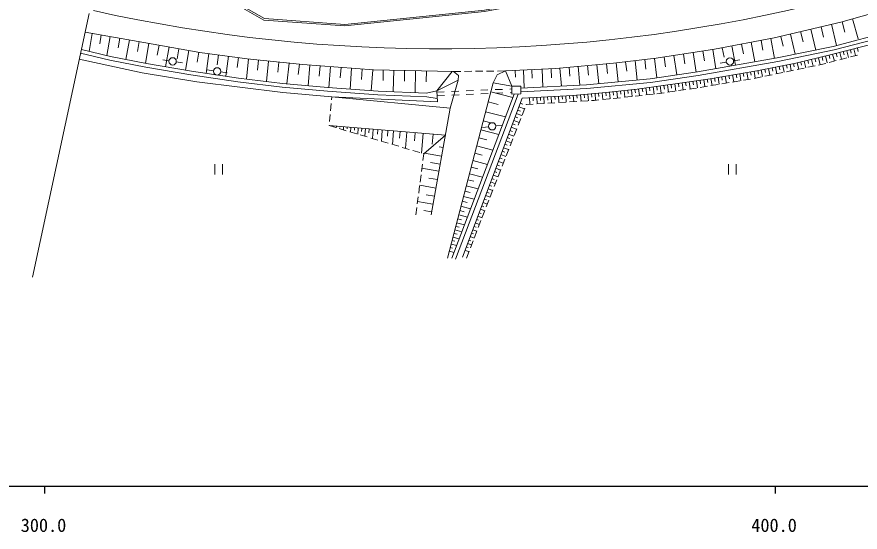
# Model space of a CAD drawing. Units: millimetres, scale not verified. Extents: x 40000 to 680000, y 20000 to 380000.
# Drawn here: x 364198 to 479624, y 198715 to 269263 of the extents above; entities that cross this region are included whole.
import ezdxf
from ezdxf.enums import TextEntityAlignment as Align

# ---------------------------------------------------------------- set-up
doc = ezdxf.new("R2010")
doc.units = ezdxf.units.MM
doc.header["$LTSCALE"] = 1000
for name, color, linetype, lineweight in [('M-BGD', 7, 'Continuous', 13), ('M-BMK', 7, 'Continuous', 13), ('M-TTL', 2, 'Continuous', 140), ('M-TTL-BAND', 7, 'Continuous', 25)]:
    doc.layers.add(name, color=color, linetype=linetype, lineweight=lineweight)
doc.styles.add('ＭＳ ゴシック', font='')
doc.styles.get('ＭＳ ゴシック').set_extended_font_data('MS Gothic')

msp = doc.modelspace()

# ---------------------------------------------------------------- linework, layer by layer
at = {"layer": 'M-BGD'}
for p, q in [((478574, 268993), (479347, 266261)), ((474287, 267904), (474623, 266482)), ((475709, 268240), (476391, 265357)), ((477149, 268589), (477552, 267164)), ((374522, 267001), (374091, 264536)), ((375754, 266786), (375539, 265553)), ((470100, 266913), (470754, 264149)), ((471482, 267240), (471809, 265858)), ((472865, 267567), (473538, 264723)), ((376987, 266570), (376531, 263963)), ((378291, 266342), (378063, 265039)), ((379594, 266115), (379125, 263427)), ((380938, 265880), (380703, 264536)), ((382281, 265641), (381786, 262895)), ((463390, 265536), (463641, 264211)), ((464715, 265787), (465224, 263102)), ((466057, 266042), (466312, 264699)), ((467400, 266296), (467916, 263574)), ((468752, 266594), (469071, 265246)), ((383655, 265393), (383407, 264020)), ((385028, 265146), (384536, 262421)), ((386390, 264900), (386144, 263538)), ((387752, 264654), (387266, 261956)), ((389101, 264411), (388858, 263062)), ((456760, 264378), (457178, 261696)), ((458101, 264587), (458310, 263246)), ((459442, 264796), (459853, 262159)), ((460755, 265036), (461003, 263725)), ((462066, 265285), (462568, 262636)), ((476834, 264388), (477069, 263456)), ((477319, 264510), (477436, 264044)), ((477803, 264632), (478037, 263706)), ((478288, 264755), (478405, 264292)), ((478773, 264877), (479005, 263957)), ((479258, 264999), (479374, 264539)), ((385028, 263252), (384174, 263392)), ((390459, 264224), (390099, 261523)), ((391810, 264044), (391630, 262693)), ((393160, 263864), (392796, 261131)), ((394527, 263682), (394345, 262315)), ((395894, 263504), (395609, 260749)), ((397272, 263361), (397129, 261984)), ((398649, 263218), (398359, 260418)), ((448823, 263260), (449126, 260613)), ((450146, 263412), (450298, 262088)), ((451470, 263563), (451774, 260913)), ((452789, 263759), (452995, 262441)), ((454107, 263964), (454521, 261311)), ((455434, 264171), (455641, 262845)), ((463153, 263399), (462300, 263251)), ((471977, 263200), (472195, 262302)), ((472463, 263318), (472572, 262868)), ((472949, 263435), (473174, 262504)), ((473435, 263553), (473548, 263088)), ((473921, 263671), (474154, 262707)), ((474407, 263789), (474523, 263307)), ((474893, 263906), (475124, 262952)), ((475379, 264024), (475494, 263547)), ((475397, 263023), (476365, 263273)), ((475864, 264143), (476101, 263205)), ((476349, 264265), (476467, 263796)), ((476849, 263399), (477818, 263649)), ((478302, 263775), (479270, 264025)), ((386868, 262951), (386014, 263091)), ((400050, 263073), (399905, 261673)), ((401450, 262928), (401156, 260098)), ((402865, 262782), (402718, 261366)), ((404283, 262663), (404074, 259824)), ((405702, 262558), (405598, 261139)), ((407122, 262454), (406909, 259560)), ((408569, 262348), (408462, 260901)), ((410015, 262241), (409803, 259353)), ((411459, 262135), (411353, 260691)), ((412903, 262029), (412692, 259147)), ((434678, 262035), (434735, 260870)), ((436087, 262103), (436207, 259648)), ((437315, 262163), (437375, 260936)), ((438541, 262248), (438769, 259771)), ((439779, 262362), (439893, 261123)), ((441018, 262476), (441256, 259890)), ((442311, 262595), (442430, 261302)), ((443604, 262714), (443844, 260097)), ((444912, 262834), (445032, 261526)), ((446219, 262962), (446517, 260358)), ((447521, 263111), (447670, 261809)), ((461315, 263081), (460462, 262934)), ((466589, 262103), (466679, 261637)), ((467079, 262198), (467257, 261279)), ((467570, 262293), (467659, 261833)), ((468061, 262387), (468236, 261482)), ((468552, 262482), (468640, 262029)), ((469043, 262577), (469216, 261685)), ((469534, 262672), (469620, 262226)), ((470025, 262767), (470195, 261887)), ((470516, 262862), (470601, 262422)), ((471004, 262055), (471983, 262258)), ((471005, 262965), (471215, 262099)), ((471491, 263082), (471596, 262649)), ((472473, 262359), (473452, 262562)), ((473941, 262663), (474282, 262734)), ((474282, 262734), (474913, 262897)), ((391122, 261873), (390265, 261994)), ((392969, 261612), (392112, 261733)), ((414348, 261991), (414316, 260547)), ((415792, 261960), (415728, 258991)), ((417277, 261928), (417245, 260443)), ((418762, 261896), (418696, 258865)), ((420277, 261863), (420244, 260348)), ((423965, 261783), (424965, 261794)), ((425465, 261799), (426465, 261810)), ((426965, 261816), (427965, 261826)), ((428465, 261832), (429465, 261843)), ((429965, 261848), (430965, 261859)), ((431958, 259768), (431093, 261860)), ((432412, 261925), (432457, 260991)), ((433530, 261979), (433649, 259526)), ((459693, 260901), (459773, 260430)), ((460185, 260985), (460347, 260038)), ((460678, 261070), (460759, 260596)), ((461171, 261154), (461334, 260201)), ((461664, 261238), (461745, 260761)), ((462157, 261322), (462320, 260364)), ((462650, 261406), (462732, 260927)), ((463143, 261490), (463307, 260527)), ((463636, 261574), (463718, 261093)), ((464129, 261658), (464294, 260690)), ((464621, 261742), (464704, 261258)), ((465114, 261826), (465278, 260869)), ((465128, 260838), (466108, 261041)), ((465607, 261913), (465699, 261436)), ((466098, 262008), (466278, 261076)), ((466597, 261142), (467577, 261345)), ((468066, 261446), (469045, 261649)), ((469535, 261751), (470514, 261954)), ((431958, 259768), (429393, 260251)), ((451778, 259738), (451846, 259246)), ((452273, 259807), (452409, 258824)), ((452768, 259875), (452837, 259384)), ((453264, 259944), (453399, 258965)), ((453759, 260013), (453827, 259523)), ((454254, 260081), (454389, 259107)), ((454750, 260150), (454817, 259663)), ((455245, 260219), (455379, 259248)), ((455739, 260293), (455812, 259809)), ((456234, 260368), (456381, 259391)), ((456728, 260442), (456802, 259954)), ((457222, 260517), (457369, 259545)), ((457717, 260591), (457790, 260105)), ((457731, 259605), (458717, 259768)), ((458211, 260666), (458356, 259708)), ((458706, 260740), (458778, 260262)), ((459200, 260817), (459361, 259874)), ((459211, 259850), (460197, 260013)), ((460691, 260094), (461677, 260257)), ((462170, 260339), (463157, 260502)), ((463650, 260584), (464637, 260747)), ((421692, 258965), (422692, 259006)), ((423691, 259048), (424690, 259090)), ((423722, 258549), (424721, 258590)), ((423751, 236248), (432271, 258692)), ((424219, 236070), (432808, 258698)), ((425689, 259131), (426688, 259173)), ((425720, 258632), (426719, 258674)), ((427687, 259214), (428686, 259256)), ((427718, 258715), (428717, 258757)), ((429067, 259001), (432089, 258213)), ((429686, 259297), (430685, 259339)), ((429717, 258798), (430716, 258840)), ((431684, 259381), (431962, 259392)), ((431715, 258881), (431968, 258892)), ((441343, 258588), (441425, 257709)), ((441840, 258635), (441882, 258195)), ((442338, 258682), (442424, 257768)), ((442836, 258729), (442879, 258272)), ((443334, 258775), (443422, 257836)), ((443832, 258822), (443876, 258353)), ((444329, 258869), (444417, 257942)), ((444827, 258916), (444876, 258453)), ((445325, 258969), (445422, 258049)), ((445822, 259021), (445870, 258561)), ((446319, 259074), (446416, 258154)), ((446816, 259126), (446865, 258666)), ((447313, 259179), (447411, 258260)), ((447811, 259231), (447859, 258772)), ((448308, 259284), (448405, 258365)), ((448805, 259336), (448854, 258877)), ((449302, 259395), (449429, 258474)), ((449797, 259463), (449861, 259003)), ((450292, 259532), (450424, 258580)), ((450304, 258567), (451298, 258673)), ((450787, 259601), (450853, 259125)), ((451283, 259669), (451419, 258686)), ((451794, 258736), (452784, 258877)), ((453279, 258948), (454269, 259090)), ((454764, 259160), (455754, 259302)), ((456249, 259372), (456819, 259454)), ((456819, 259454), (457237, 259523)), ((407126, 256412), (407218, 257408)), ((407263, 257905), (407302, 258317)), ((407302, 258317), (423531, 256769)), ((421723, 258466), (422723, 258507)), ((428711, 257638), (430075, 257282)), ((433085, 257433), (433475, 257287)), ((434354, 258203), (434398, 257295)), ((434854, 258227), (434876, 257773)), ((435353, 258251), (435396, 257354)), ((435357, 257352), (436356, 257411)), ((435852, 258275), (435874, 257827)), ((436352, 258299), (436395, 257413)), ((436851, 258323), (436873, 257880)), ((436855, 257440), (437853, 257499)), ((437351, 258347), (437393, 257472)), ((437850, 258371), (437871, 257933)), ((438350, 258395), (438391, 257530)), ((438352, 257528), (439350, 257587)), ((438849, 258419), (438870, 257987)), ((439348, 258444), (439390, 257589)), ((439848, 258468), (439868, 258040)), ((439850, 257616), (440848, 257675)), ((440347, 258495), (440426, 257650)), ((440845, 258542), (440885, 258119)), ((441347, 257704), (442345, 257763)), ((442844, 257792), (443214, 257814)), ((443214, 257814), (443840, 257881)), ((444337, 257933), (445332, 258039)), ((445829, 258092), (446823, 258197)), ((447321, 258250), (448315, 258356)), ((448812, 258409), (449807, 258514)), ((428356, 256274), (431083, 255563)), ((432734, 256496), (433118, 256353)), ((432910, 256965), (433689, 256673)), ((433354, 255813), (433717, 256745)), ((433899, 257211), (433921, 257267)), ((433921, 257267), (434858, 257322)), ((406988, 254918), (407080, 255914)), ((432383, 255560), (432761, 255419)), ((432559, 256028), (433326, 255741)), ((432809, 254415), (433172, 255347)), ((406937, 254369), (406942, 254420)), ((407847, 254099), (406937, 254369)), ((406937, 254369), (422859, 253056)), ((407934, 254287), (407917, 254079)), ((409285, 253673), (408326, 253957)), ((408432, 254246), (408423, 254142)), ((408930, 254205), (408896, 253788)), ((409429, 254164), (409411, 253955)), ((409927, 254123), (409875, 253498)), ((410425, 254082), (410399, 253769)), ((410924, 254041), (410855, 253207)), ((411422, 253999), (411387, 253583)), ((411920, 253958), (411834, 252916)), ((428772, 254216), (427912, 254113)), ((428035, 255043), (429266, 254723)), ((430624, 254438), (429765, 254335)), ((431857, 254155), (432600, 253877)), ((432032, 254624), (432404, 254485)), ((432208, 255092), (432963, 254809)), ((432265, 253018), (432628, 253949)), ((410723, 253246), (409764, 253531)), ((412161, 252820), (411202, 253104)), ((412441, 253915), (412398, 253394)), ((412962, 253872), (412858, 252613)), ((413592, 253821), (413540, 253191)), ((414222, 253769), (414096, 252245)), ((414984, 253706), (414921, 252944)), ((415745, 253643), (415593, 251801)), ((416666, 253567), (416590, 252646)), ((417587, 253491), (417403, 251264)), ((418701, 253399), (418609, 252286)), ((419814, 253307), (419592, 250615)), ((419896, 250525), (422859, 253056)), ((421160, 253196), (421049, 251850)), ((427714, 253813), (430175, 253171)), ((431506, 253219), (432236, 252945)), ((431682, 253687), (432047, 253550)), ((413599, 252393), (412640, 252677)), ((415037, 251966), (414078, 252251)), ((416475, 251540), (415516, 251824)), ((427425, 252702), (428535, 252413)), ((430980, 251814), (431333, 251682)), ((431155, 252283), (431873, 252014)), ((431331, 252751), (431690, 252616)), ((431720, 251620), (432083, 252552)), ((417913, 251113), (416954, 251397)), ((419351, 250686), (418392, 250971)), ((419777, 249600), (419896, 250525)), ((419896, 250525), (419830, 250544)), ((422338, 250177), (419987, 250603)), ((422554, 251369), (422008, 251468)), ((426874, 250590), (427876, 250329)), ((427135, 251592), (429356, 251013)), ((430629, 250878), (430976, 250748)), ((430804, 251346), (431510, 251082)), ((431175, 250222), (431538, 251154)), ((422144, 249103), (420823, 249342)), ((426613, 249588), (428617, 249065)), ((430103, 249473), (430784, 249218)), ((430278, 249941), (430619, 249814)), ((430454, 250410), (431147, 250150)), ((430630, 248825), (430994, 249757)), ((391286, 249081), (391286, 247681)), ((392336, 249081), (392336, 247681)), ((419586, 248113), (419713, 249104)), ((421969, 248136), (419643, 248557)), ((426377, 248684), (427281, 248448)), ((429752, 248537), (430420, 248286)), ((429927, 249005), (430262, 248880)), ((430086, 247427), (430449, 248359)), ((461604, 249081), (461604, 247681)), ((462654, 249081), (462654, 247681)), ((419395, 246625), (419522, 247617)), ((421759, 246973), (420595, 247184)), ((426141, 247779), (427950, 247308)), ((429226, 247132), (429548, 247012)), ((429401, 247600), (430057, 247355)), ((429576, 248069), (429905, 247946)), ((419203, 245137), (419331, 246129)), ((421548, 245810), (419341, 246209)), ((425716, 246147), (427348, 245722)), ((425928, 246963), (426744, 246751)), ((428875, 246196), (429191, 246077)), ((429050, 246664), (429694, 246423)), ((429541, 246030), (429904, 246961)), ((421348, 244707), (420245, 244906)), ((425524, 245411), (426260, 245219)), ((428348, 244791), (428968, 244559)), ((428524, 245259), (428834, 245143)), ((428699, 245728), (429331, 245491)), ((428996, 244632), (429359, 245564)), ((419012, 243649), (419140, 244641)), ((421149, 243603), (419055, 243982)), ((425159, 244010), (425823, 243837)), ((425332, 244675), (426804, 244291)), ((427998, 243855), (428605, 243627)), ((428173, 244323), (428477, 244209)), ((428452, 243234), (428815, 244166)), ((418821, 242162), (418949, 243153)), ((420959, 242556), (419912, 242746)), ((424829, 242746), (425429, 242590)), ((424985, 243346), (426314, 242999)), ((427471, 242450), (427763, 242341)), ((427647, 242918), (428241, 242695)), ((427822, 243386), (428120, 243275)), ((427907, 241837), (428270, 242769)), ((424532, 241606), (425073, 241465)), ((424673, 242147), (425872, 241834)), ((427120, 241514), (427405, 241407)), ((427296, 241982), (427878, 241764)), ((427362, 240439), (427725, 241371)), ((424136, 240088), (425112, 239833)), ((424263, 240576), (424752, 240449)), ((424391, 241065), (425473, 240782)), ((426594, 240109), (427152, 239900)), ((426770, 240577), (427048, 240473)), ((426945, 241045), (427515, 240832)), ((423884, 239120), (424756, 238893)), ((424010, 239604), (424446, 239491)), ((426243, 239173), (426789, 238968)), ((426419, 239641), (426691, 239539)), ((426817, 239042), (427181, 239973)), ((423631, 238153), (424399, 237953)), ((423758, 238637), (424141, 238537)), ((425892, 238236), (426426, 238036)), ((426068, 238704), (426334, 238604)), ((426273, 237644), (426636, 238576)), ((423379, 237185), (424042, 237012)), ((423505, 237669), (423837, 237583)), ((425542, 237300), (426062, 237105)), ((425717, 237768), (425977, 237670)), ((425728, 236246), (426091, 237178))]:
    msp.add_line(p, q, dxfattribs=at)
for points in [[(375137, 274643), (384436, 272853), (393226, 271564), (398016, 268824), (409109, 268018), (428221, 269987), (504454, 283967), (513455, 287793), (519513, 290717), (525733, 293967), (532053, 297569)], [(375179, 274839), (384470, 273051), (393293, 271757), (398076, 269020), (409106, 268219), (428193, 270186), (504396, 284160), (513373, 287975), (519423, 290896), (525637, 294143), (531954, 297743)], [(423127, 236217), (429393, 260251), (429939, 261314), (431093, 261860), (437957, 262194), (445883, 262923), (451714, 263591), (459701, 264837), (467871, 266385), (476981, 268542), (488674, 271852), (496691, 274555), (504709, 277774), (505741, 277683), (506500, 276893), (510570, 269362), (513607, 271153), (518800, 262529)], [(373537, 267173), (381564, 265771), (389223, 264389), (395737, 263520), (403357, 262731), (413029, 262020), (423965, 261783), (424636, 261230), (424597, 260599), (423531, 256769), (420886, 242152)], [(433163, 259503), (442165, 259934), (450881, 260784), (457380, 261725), (468283, 263639), (475936, 265218), (483825, 267292)], [(433169, 259002), (442202, 259435), (450941, 260287), (457459, 261232), (468377, 263148), (476050, 264731), (483992, 266819)], [(491300, 251504), (482341, 265777), (475721, 264107), (470831, 262922), (465486, 261890), (459078, 260797), (455252, 260220), (449117, 259369), (444805, 258914), (440280, 258489), (433355, 258154), (425191, 236363)], [(373026, 264786), (377033, 263845), (381939, 262864), (388106, 261813), (394531, 260878), (400558, 260154), (406772, 259570), (413640, 259079), (420251, 258799), (421683, 259120)], [(372742, 263464), (381349, 261596), (388850, 260373), (400615, 258912), (407302, 258317), (421777, 257609), (421683, 259120)], [(372921, 264297), (376927, 263356), (381848, 262372), (388028, 261319), (394465, 260383), (400505, 259657), (406731, 259072), (413612, 258580), (420296, 258297), (421747, 258085)], [(423791, 261787), (421683, 259120), (424597, 260599)]]:
    msp.add_lwpolyline(points, dxfattribs=at)
msp.add_lwpolyline([(431970, 258689), (433173, 258702), (433160, 259782), (431958, 259768)], close=True, dxfattribs=at)
for centre in [(385521, 263171), (461808, 263166), (391617, 261803), (429268, 254275)]:
    msp.add_circle(centre, 500, dxfattribs=at)
at = {"layer": 'M-BMK'}
msp.add_arc((422128, 482699), 217812, 257.4176, 283.43178, dxfattribs=at)
at = {"layer": 'M-TTL', "color": 7, "lineweight": 13}
msp.add_line((366347, 233614), (374086, 269739), dxfattribs=at)
at = {"layer": 'M-TTL-BAND'}
for p, q in [((40000, 205000), (579000, 205000)), ((368000, 205000), (368000, 204000)), ((468000, 205000), (468000, 204000))]:
    msp.add_line(p, q, dxfattribs=at)

# ---------------------------------------------------------------- texts
at = {"layer": 'M-TTL-BAND', "style": 'ＭＳ ゴシック'}
for s, p in [('300.0', (367844, 198195)), ('400.0', (467844, 198195))]:
    msp.add_text(s, height=1833, dxfattribs=at).set_placement(p, align=Align.BOTTOM_CENTER)

doc.saveas('drawing.dxf')
